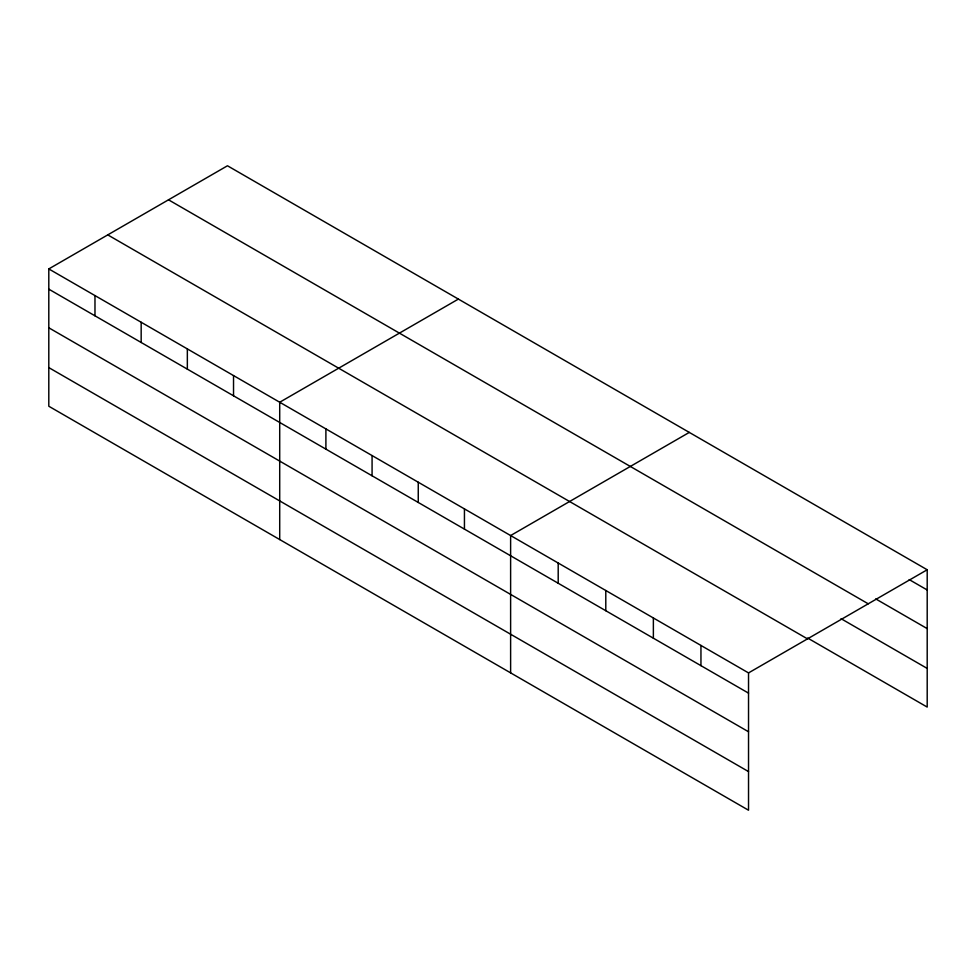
<?xml version="1.0" encoding="UTF-8"?>
<svg xmlns="http://www.w3.org/2000/svg" width="976" height="976" viewBox="0 0 976 976"><rect width="100%" height="100%" fill="white"/><g stroke="black" fill="none" stroke-linecap="round" stroke-linejoin="round"><path stroke-width="1.46" d="M48.8 268.925L748.531 672.915L748.531 810.226L48.8 406.236L48.8 268.925L227.469 165.774L927.2 569.764L927.2 707.075L807.603 638.023M458.378 299.095L279.709 402.246L279.709 539.557M689.288 432.405L510.619 535.556L510.619 672.867M748.531 672.915L927.2 569.764M909.193 579.585L927.2 589.98M875.765 598.922L927.2 628.617M168.506 199.812L868.237 603.802M841.044 618.686L927.2 668.426M107.763 234.887L807.494 638.877M48.8 289.152L748.531 693.131M48.8 327.79L748.531 731.768M48.8 367.598L748.531 771.589M700.951 645.441L700.951 665.656M653.371 617.967L653.371 638.194M605.791 590.504L605.791 610.72M558.199 563.03L558.199 583.245M464.442 508.899L464.442 529.114M418.253 482.229L418.253 502.457M372.076 455.572L372.076 475.788M325.899 428.903L325.899 449.131M233.532 375.577L233.532 395.805M187.343 348.92L187.343 369.135M141.166 322.251L141.166 342.478M94.977 295.594L94.977 315.809"/></g></svg>
